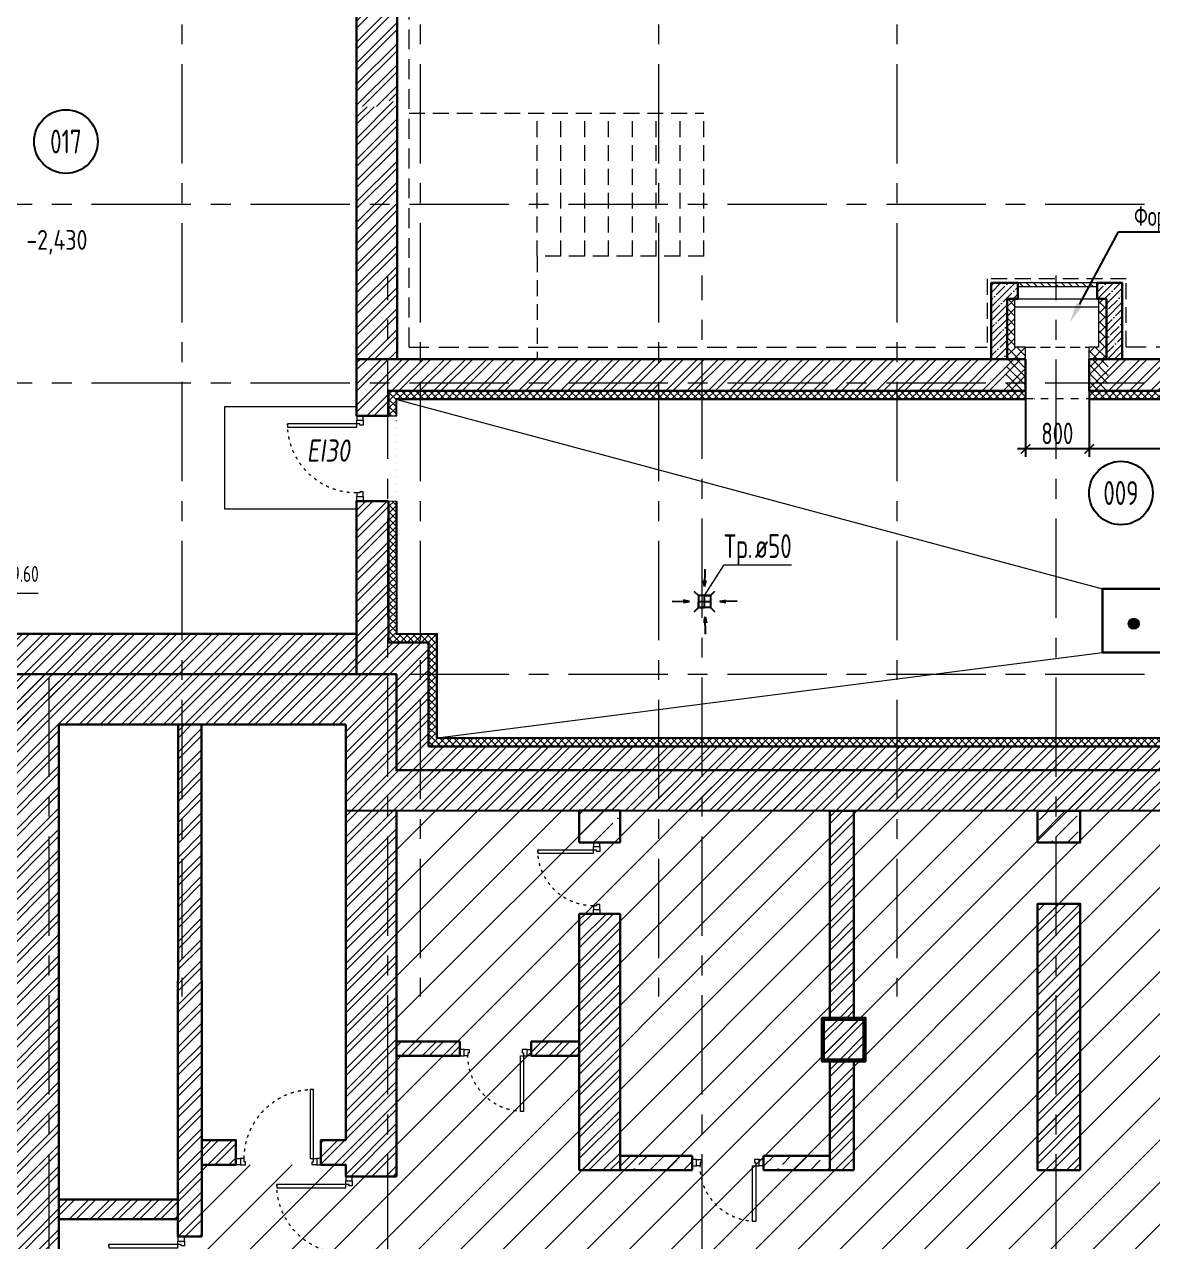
# Model space of a CAD drawing. Header units: millimetres. Extents: x -8689834 to 9419935, y 0 to 233063.
# Drawn here: x -334153 to -319955, y 75544 to 90864 of the extents above; entities that cross this region are included whole.
import ezdxf
from ezdxf import colors
from ezdxf.entities.mleader import LeaderData, LeaderLine
from ezdxf.enums import TextEntityAlignment as Align
from ezdxf.math import Vec2, Vec3

# ---------------------------------------------------------------- set-up
doc = ezdxf.new("R2010")
doc.units = ezdxf.units.MM
doc.header["$MEASUREMENT"] = 0
for name, pattern in [('ACAD_ISO03W100', [30, 12, -18]), ('ADSK_Штриховая_ш2 п1', [3, 2, -1]), ('CENTER', [2, 1.25, -0.25, 0.25, -0.25]), ('TRATTEGGIATA', [0.75, 0.5, -0.25]), ('Штрих', [6.35, 3.175, -3.175])]:
    doc.linetypes.add(name, pattern=pattern)
doc.layers.get('0').update_dxf_attribs({"color": 250, "lineweight": 9})
for name, color, linetype, lineweight in [('!!!_АР_перегородки блоки', 7, 'Continuous', 5), ('1 этаж тонкие линии!', 250, 'Continuous', 0), ('_0', 250, 'Continuous', 9), ('АР штриховка стен', 250, 'Continuous', 9), ('АР_Выноски АПР', 7, 'Continuous', 5), ('АР_Двери', 175, 'Continuous', 18), ('АР_Маркер экспликации', 239, 'Continuous', 13), ('АР_МосжилНии_Стены', 127, 'Continuous', 30), ('АР_Навесной фасад', 190, 'Continuous', 5), ('АР_Номер помещения', 1, 'Continuous', 25), ('АР_Оси', 195, 'Continuous', 9), ('АР_Отметки', 250, 'Continuous', 15), ('АР_Перегородки кирпич', 244, 'Continuous', 30), ('АР_Перегородки_кирпич_Штрих', 244, 'Continuous', 5), ('АР_Помещения_площадь', 19, 'Continuous', 9), ('АР_Сущ Несущая стена', 216, 'Continuous', 30), ('АР_тонкая линия', 250, 'Continuous', 0), ('АР_Утеплитель', 154, 'Continuous', 9), ('АР_Штриховка кирпич', 250, 'Continuous', 9), ('АР_Штриховка монолит', 250, 'Continuous', 9), ('ВК_канализация', 32, 'Continuous', 30), ('М_проемы ОВ 4-5эт', 172, 'Continuous', 30), ('Подвал', 250, 'Continuous', 30), ('ФВ-5', 250, 'Continuous', 9)]:
    doc.layers.add(name, color=color, linetype=linetype, lineweight=lineweight)
doc.layers.add('АР_ПБ_Двери', color=7, linetype='Continuous', lineweight=15, true_color=0xdb0000)
doc.layers.add('ТХ_ВК_трапы', color=5, linetype='Continuous')
doc.styles.add('ISOCPEUR', font='isocpeur.ttf', dxfattribs={"width": 0.7})
doc.styles.get("Standard").update_dxf_attribs({"font": 'isocpeur.ttf', "width": 0.7})
doc.styles.add('Архитект', font='isocpeur.ttf', dxfattribs={"width": 0.8, "oblique": 8})
doc.dimstyles.new('R_100', dxfattribs={"dimtxt": 270, "dimasz": 120, "dimexe": 100, "dimexo": 0, "dimgap": 60, "dimtad": 1, "dimdec": 0, "dimrnd": 5, "dimzin": 0, "dimdsep": 46, "dimtxsty": 'ISOCPEUR', "dimblk": 'ARCHTICK', "dimcen": 0, "dimdle": 100, "dimclrd": 256, "dimclre": 256, "dimclrt": 256, "dimadec": 0, "dimazin": 0, "dimtfac": 2, "dimtdec": 0, "dimtofl": 0, "dimtmove": 1, "dimatfit": 3, "dimfxl": 1, "dimtvp": 3, "dimtolj": 1, "dimtzin": 0, "dimarcsym": 0})

# ---------------------------------------------------------------- blocks, each defined once
blk = doc.blocks.new('*U251')
for points in [[(-55, -80), (-55, 0), (-115, 0), (-115, -40), (-100, -40), (-100, -80), (-55, -80)], [(0, 0), (0, -80), (-55, -80), (-55, 0), (0, 0)], [(-1070, 0), (-1070, -80), (-1015, -80), (-1015, 0), (-1070, 0)], [(-1015, -80), (-1015, 0), (-955, 0), (-955, -40), (-970, -40), (-970, -80), (-1015, -80)]]:
    blk.add_lwpolyline(points)
blk.add_lwpolyline([(-100, -80), (-100, -950), (-140, -950), (-140, -80)], close=True)
at = {"linetype": 'ACAD_ISO03W100', "ltscale": 3}
blk.add_arc((-100, -80), 870, 180, 270, dxfattribs=at)
blk = doc.blocks.new('*U245')
for points in [[(-55, -80), (-55, 0), (-115, 0), (-115, -40), (-100, -40), (-100, -80), (-55, -80)], [(0, 0), (0, -80), (-55, -80), (-55, 0), (0, 0)], [(-1070, 0), (-1070, -80), (-1015, -80), (-1015, 0), (-1070, 0)], [(-1015, -80), (-1015, 0), (-955, 0), (-955, -40), (-970, -40), (-970, -80), (-1015, -80)]]:
    blk.add_lwpolyline(points)
blk.add_lwpolyline([(-100, -80), (-100, -950), (-140, -950), (-140, -80)], close=True)
at = {"linetype": 'ACAD_ISO03W100', "ltscale": 3}
blk.add_arc((-100, -80), 870, 180, 270, dxfattribs=at)
blk = doc.blocks.new('*U262')
at = {"layer": 'АР_Номер помещения', "color": 7}
blk.add_circle((-10199, 1914), 400, dxfattribs=at)
at = {"layer": 'АР_Помещения_площадь', "color": 7}
blk.add_line((-3518, -770), (-3940, -770), dxfattribs=at)
at = {"color": 7, "style": 'ISOCPEUR', "width": 0.7, "flags": 1}
blk.add_attdef('КАТЕГОРИЯ', (-499, -2092), '', height=250, dxfattribs=at)
at = {"layer": 'АР_Номер помещения', "color": 7, "style": 'ISOCPEUR', "width": 0.7}
blk.add_attdef('НОМЕР_ПОМЕЩЕНИЯ', text='', height=300, dxfattribs=at).set_placement((-10199, 1914), align=Align.MIDDLE_CENTER)
at = {"layer": 'АР_Помещения_площадь', "color": 7, "lineweight": 30, "width": 0.7, "flags": 104}
blk.add_attdef('ИМЯ_ПОМЕЩЕНИЯ', text='', height=100, dxfattribs=at).set_placement((158, 1217), align=Align.MIDDLE_CENTER)
at = {"layer": 'АР_Помещения_площадь', "color": 7, "style": 'ISOCPEUR', "width": 0.7}
blk.add_attdef('ПЛОЩАДЬ_ПОМЕЩЕНИЯ', text='', height=200, dxfattribs=at).set_placement((-3513, -523), align=Align.MIDDLE_RIGHT)
blk = doc.blocks.new('*U274')
blk.add_lwpolyline([(-100, 80), (-100, 780), (-140, 780), (-140, 80)], close=True)
for points in [[(-900, 0), (-900, 80), (-845, 80), (-845, 0), (-900, 0)], [(-845, 80), (-845, 0), (-785, 0), (-785, 40), (-800, 40), (-800, 80), (-845, 80)], [(-55, 80), (-55, 0), (-115, 0), (-115, 40), (-100, 40), (-100, 80), (-55, 80)], [(0, 0), (0, 80), (-55, 80), (-55, 0), (0, 0)]]:
    blk.add_lwpolyline(points)
at = {"linetype": 'ACAD_ISO03W100', "ltscale": 3}
blk.add_arc((-100, 80), 700, 90, 180, dxfattribs=at)
blk = doc.blocks.new('*U275')
for points in [[(-55, -80), (-55, 0), (-115, 0), (-115, -40), (-100, -40), (-100, -80), (-55, -80)], [(0, 0), (0, -80), (-55, -80), (-55, 0), (0, 0)], [(-900, 0), (-900, -80), (-845, -80), (-845, 0), (-900, 0)], [(-845, -80), (-845, 0), (-785, 0), (-785, -40), (-800, -40), (-800, -80), (-845, -80)]]:
    blk.add_lwpolyline(points)
blk.add_lwpolyline([(-100, -80), (-100, -780), (-140, -780), (-140, -80)], close=True)
at = {"linetype": 'ACAD_ISO03W100', "ltscale": 3}
blk.add_arc((-100, -80), 700, 180, 270, dxfattribs=at)
blk = doc.blocks.new('_DotSmall')
at = {"color": 0, "linetype": 'ByBlock', "const_width": 0.5}
blk.add_lwpolyline([(-0.0625, 0, 1), (0.0625, 0, 1)], format="xyb", close=True, dxfattribs=at)
blk = doc.blocks.new('*U861')
at = {"layer": 'АР_Номер помещения', "color": 7}
blk.add_circle((-11006, 2671), 400, dxfattribs=at)
at = {"layer": 'АР_Помещения_площадь', "color": 7}
blk.add_line((-11353, -3017), (-11775, -3017), dxfattribs=at)
at = {"color": 7, "style": 'ISOCPEUR', "width": 0.7, "flags": 1}
blk.add_attdef('КАТЕГОРИЯ', (-499, -2092), '', height=250, dxfattribs=at)
at = {"layer": 'АР_Номер помещения', "color": 7, "style": 'ISOCPEUR', "width": 0.7}
blk.add_attdef('НОМЕР_ПОМЕЩЕНИЯ', text='', height=300, dxfattribs=at).set_placement((-11006, 2671), align=Align.MIDDLE_CENTER)
at = {"layer": 'АР_Помещения_площадь', "color": 7, "lineweight": 30, "width": 0.7, "flags": 104}
blk.add_attdef('ИМЯ_ПОМЕЩЕНИЯ', text='', height=100, dxfattribs=at).set_placement((158, 1217), align=Align.MIDDLE_CENTER)
at = {"layer": 'АР_Помещения_площадь', "color": 7, "style": 'ISOCPEUR', "width": 0.7}
blk.add_attdef('ПЛОЩАДЬ_ПОМЕЩЕНИЯ', text='', height=200, dxfattribs=at).set_placement((-11348, -2770), align=Align.MIDDLE_RIGHT)
blk = doc.blocks.new('*U1712')
for points in [[(-55, -80), (-55, 0), (-115, 0), (-115, -40), (-100, -40), (-100, -80), (-55, -80)], [(0, 0), (0, -80), (-55, -80), (-55, 0), (0, 0)], [(-1070, 0), (-1070, -80), (-1015, -80), (-1015, 0), (-1070, 0)], [(-1015, -80), (-1015, 0), (-955, 0), (-955, -40), (-970, -40), (-970, -80), (-1015, -80)]]:
    blk.add_lwpolyline(points)
blk.add_lwpolyline([(-100, -80), (-100, -950), (-140, -950), (-140, -80)], close=True)
at = {"linetype": 'ACAD_ISO03W100', "ltscale": 3}
blk.add_arc((-100, -80), 870, 180, 270, dxfattribs=at)
blk = doc.blocks.new('_ArchTick')
at = {"color": 0, "linetype": 'ByBlock', "const_width": 0.15}
blk.add_lwpolyline([(-0.5, -0.5), (0.5, 0.5)], dxfattribs=at)
blk = doc.blocks.new('*D2167')
at = {"lineweight": -2, "ltscale": 500, "transparency": 16777216}
for p, q in [((-320754, 86253), (-320754, 85421)), ((-314047, 86253), (-314047, 85421)), ((-313947, 85521), (-320854, 85521))]:
    blk.add_line(p, q, dxfattribs=at)
at = {"lineweight": -2, "ltscale": 500, "transparency": 16777216, "xscale": 120, "yscale": 120, "zscale": 120, "rotation": 180}
blk.add_blockref('_ArchTick', (-320754, 85521), dxfattribs=at)
at = {"lineweight": -2, "ltscale": 500, "transparency": 16777216, "xscale": 120, "yscale": 120, "zscale": 120}
blk.add_blockref('_ArchTick', (-314047, 85521), dxfattribs=at)
at = {"ltscale": 500, "transparency": 16777216, "insert": (-317400, 85716), "char_height": 270, "attachment_point": 5, "style": 'ISOCPEUR'}
blk.add_mtext('\\A1;6710', dxfattribs=at)
blk = doc.blocks.new('*D2168')
at = {"lineweight": -2, "ltscale": 500, "transparency": 16777216}
for p, q in [((-321554, 86253), (-321554, 85421)), ((-320754, 86253), (-320754, 85421)), ((-320654, 85521), (-321654, 85521))]:
    blk.add_line(p, q, dxfattribs=at)
at = {"lineweight": -2, "ltscale": 500, "transparency": 16777216, "xscale": 120, "yscale": 120, "zscale": 120, "rotation": 180}
blk.add_blockref('_ArchTick', (-321554, 85521), dxfattribs=at)
at = {"lineweight": -2, "ltscale": 500, "transparency": 16777216, "xscale": 120, "yscale": 120, "zscale": 120}
blk.add_blockref('_ArchTick', (-320754, 85521), dxfattribs=at)
at = {"ltscale": 500, "transparency": 16777216, "insert": (-321154, 85716), "char_height": 270, "attachment_point": 5, "style": 'ISOCPEUR'}
blk.add_mtext('\\A1;800', dxfattribs=at)
blk = doc.blocks.new('Трапы с разуклонкой')
at = {"layer": 'ТХ_ВК_трапы'}
blk.add_lwpolyline([(364931, 183328), (364981, 183278), (364981, 183128), (364931, 183078), (364981, 183128), (365130, 183128), (365181, 183077), (365130, 183128), (365055, 183128), (365055, 183278), (364981, 183278), (365130, 183278), (365179, 183327), (365130, 183278), (365130, 183128), (365130, 183203), (364981, 183203)], dxfattribs=at)
blk.add_lwpolyline([(364931, 183328), (364981, 183278), (364981, 183128), (364931, 183078), (364981, 183128), (365130, 183128), (365181, 183077), (365130, 183128), (365055, 183128), (365055, 183278), (364981, 183278), (365130, 183278), (365179, 183327), (365130, 183278), (365130, 183128), (365130, 183203), (364981, 183203)], dxfattribs=at)
blk = doc.blocks.new('A$C985b353d')
at = {"layer": 'ТХ_ВК_трапы', "ltscale": 100}
for p, q in [((6, 409), (2, 189)), ((2, 189), (-11, 264)), ((-11, 264), (2, 189)), ((2, 189), (20, 264)), ((-407, 3), (-188, -1)), ((-188, -1), (-263, 17)), ((192, -1), (267, 17)), ((412, 3), (192, -1)), ((-188, -1), (-262, -14)), ((-262, -14), (-188, -1)), ((192, -1), (267, -14)), ((267, -14), (192, -1)), ((10, -191), (-4, -265)), ((-4, -265), (10, -191)), ((14, -410), (10, -191)), ((10, -191), (27, -266))]:
    blk.add_line(p, q, dxfattribs=at)

msp = doc.modelspace()

# ---------------------------------------------------------------- hatches: boundary and pattern name
at = {"layer": '!!!_АР_перегородки блоки', "lineweight": 5, "ltscale": 100, "true_color": 0x636466}
h = msp.add_hatch(dxfattribs=at)
h.set_pattern_fill('ANSI31', color=251, scale=3000, angle=180, style=0)
h.paths.add_polyline_path([(-327484.708, 61936.604), (-327484.708, 62094), (-326484.708, 62094), (-326484.708, 61936.604), (-326484.708, 61850.244), (-326197.463, 61850.244), (-326197.463, 71514.553), (-325612.063, 71514.553), (-295741.642, 71514.553), (-295741.641, 71680), (-295741.641, 81263.107), (-329468.316, 81263.107), (-329468.316, 61850.244), (-327484.708, 61850.244)])
h = msp.add_hatch(dxfattribs=at)
h.set_pattern_fill('ANSI31', color=251, scale=3000, angle=180, style=0)
h.paths.add_polyline_path([(-330105.469, 74335.57), (-331919.42, 74332.351), (-331919.419, 74537.235), (-332219.301, 74537.235), (-332219.297, 75607.235), (-331919.419, 75607.235), (-331922.606, 76510.532), (-330108.656, 76511.461), (-330106.827, 76363.5), (-329468.316, 76363.5), (-329468.316, 75293.5), (-330107.063, 75293.5)])
at = {"layer": '1 этаж тонкие линии!', "ltscale": 100, "transparency": 33554559}
h = msp.add_hatch(dxfattribs=at)
h.set_pattern_fill('ANSI37', scale=500, style=0)
h.paths.add_polyline_path([(-312975.754, 86253.449), (-312975.76, 86154.645), (-314046.576, 86154.332), (-314046.732, 86252.664), (-320754.178, 86252.637), (-320754.148, 86154.332), (-321554.326, 86153.152), (-321554.386, 86252.637), (-329569.439, 86252.563), (-329569.439, 85936.108), (-329469.908, 85936.229), (-329474.543, 85936.263), (-329472.59, 84864.982), (-329569.454, 84865.047), (-329569.454, 83085.565), (-329065.818, 83085.5), (-329065.818, 81775.682), (-312753.3, 81775.682), (-312753.3, 86252.63)])
h.paths.add_polyline_path([(-314046.576, 86154.332), (-314052.677, 86154.332), (-329474.313, 86153.756), (-329470.35, 83185.5), (-328965.818, 83185.81), (-328965.818, 81875.993), (-312853.3, 81875.682), (-312853.327, 86154.686)], flags=16)
at = {"layer": '_0', "lineweight": 9, "ltscale": 500, "transparency": 33554636}
h = msp.add_hatch(dxfattribs=at)
h.set_pattern_fill('ANSI31', color=256, scale=500, angle=-90)
h.set_pattern_definition([(315, (-387247.02, -56520.707), (44.194174, 44.194174), [])])
h.paths.add_polyline_path([(-321987.011, 87609.239), (-321937.011, 87609.212), (-321937.011, 87609.068), (-321652.006, 87609.113), (-321652.006, 87559.408), (-320653.094, 87559.476), (-320653.094, 87609.344)])
at = {"layer": 'АР штриховка стен', "ltscale": 100}
h = msp.add_hatch(dxfattribs=at)
h.set_pattern_fill('ANSI31', color=1, scale=600, angle=-90)
h.set_pattern_definition([(315, (-231242.965, 933633.57), (53.0330086, 53.0330086), [])])
h.paths.add_polyline_path([(-320754.18, 86252.857), (-320754.177, 86650.462), (-320512.646, 86650.242), (-320512.649, 86252.637)])
h.paths.add_polyline_path([(-321796.935, 86252.637), (-321796.935, 86650.242), (-321554.36, 86650.242), (-321554.36, 86252.637)])
at = {"layer": 'АР_Перегородки_кирпич_Штрих', "ltscale": 100}
h = msp.add_hatch(dxfattribs=at)
h.set_pattern_fill('ANSI32', color=256, scale=500)
h.paths.add_polyline_path([(-332219.281, 76075.325), (-333716.827, 76075.325), (-333716.827, 75825.325), (-332219.29, 75825.325)])
at = {"layer": 'АР_Утеплитель', "ltscale": 100}
h = msp.add_hatch(dxfattribs=at)
h.set_pattern_fill('ANSI37', color=256, scale=700, angle=90)
h.paths.add_polyline_path([(-321786.993, 87408.622), (-321787.005, 86800.641), (-321686.997, 86800.641), (-321687.002, 87409.38)])
h = msp.add_hatch(dxfattribs=at)
h.set_pattern_fill('ANSI37', color=256, scale=700, angle=90)
h.paths.add_polyline_path([(-320637.25, 87408.684), (-320637.228, 86800.768), (-320536.918, 86800.659), (-320536.957, 87409.334)])
h = msp.add_hatch(dxfattribs=at)
h.set_pattern_fill('ANSI37', color=256, scale=700, angle=90)
h.paths.add_polyline_path([(-321787, 86800.088), (-321787.013, 86650.846), (-321554.358, 86650.682), (-321554.363, 86800.682)])
h = msp.add_hatch(dxfattribs=at)
h.set_pattern_fill('ANSI37', color=256, scale=700, angle=90)
h.paths.add_polyline_path([(-320754.171, 86800.682), (-320754.186, 86650.682), (-320536.884, 86652.28), (-320536.886, 86800.561)])
at = {"layer": 'АР_Штриховка кирпич', "ltscale": 100}
h = msp.add_hatch(dxfattribs=at)
h.set_pattern_fill('ANSI32', color=256, scale=500)
h.set_pattern_definition([(45, (-1298418.67, 164822.8), (-132.58252, 132.58252), []), (45, (-1298330.29, 164822.8), (-132.58252, 132.58252), [])])
h.paths.add_polyline_path([(-329581.106, 89825.798), (-329581.553, 89825.798)])
h.paths.add_polyline_path([(-329581.106, 89900), (-329462.192, 89900), (-329462.192, 91425.682), (-325662.036, 91425.682), (-325662.036, 91935.682), (-326172.071, 91935.682), (-329171.994, 91935.682), (-329172.092, 92315.338), (-329681.98, 92315.338), (-329682.036, 91935.682), (-331750.926, 91935.682), (-331750.926, 91295.682), (-329972.192, 91295.682), (-329972.192, 89830.5), (-329651.106, 89830.5)])
h = msp.add_hatch(dxfattribs=at)
h.set_pattern_fill('ANSI32', color=256, scale=500)
h.set_pattern_definition([(45, (-15289.27, 0), (-132.58252, 132.58252), []), (45, (-15200.88, 0), (-132.58252, 132.58252), [])])
h.paths.add_polyline_path([(-329462.192, 89890.798), (-329581.106, 89890.798), (-329581.106, 89825.798), (-329651.106, 89825.798), (-329972.192, 89825.798), (-329972.192, 88600.682), (-329462.192, 88600.682)])
h.paths.add_polyline_path([(-329462.192, 88600.682), (-329972.192, 88600.682), (-329972.192, 86650.682), (-329877.01, 86650.682), (-329462.192, 86650.682)])
h = msp.add_hatch(dxfattribs=at)
h.set_pattern_fill('ANSI32', color=256, scale=500)
h.paths.add_polyline_path([(-329971.818, 86650.704), (-321555.124, 86650.661), (-321553.597, 86252.637), (-329569.508, 86258.559), (-329569.508, 85936.071), (-329971.818, 85936.071)])
h = msp.add_hatch(dxfattribs=at)
h.set_pattern_fill('ANSI32', color=256, scale=500)
h.paths.add_polyline_path([(-320754.88, 86650.693), (-314046.609, 86650.682), (-314046.609, 86252.637), (-320753.476, 86252.626)])
h = msp.add_hatch(dxfattribs=at)
h.set_pattern_fill('ANSI32', color=256, scale=500)
h.paths.add_polyline_path([(-329468.316, 82685.682), (-329972.026, 82685.682), (-329971.609, 84865.189), (-329569.454, 84865.112), (-329569.454, 83085.5), (-329065.818, 83085.5), (-329065.818, 81775.682), (-296113.817, 81775.661), (-296113.817, 83086), (-295478.348, 83086), (-295478.348, 86252.637), (-295076.831, 86252.633), (-295076.831, 82685.682), (-295715.317, 82685.682), (-295715.317, 81707.5), (-295705.291, 80957.162), (-329468.316, 80969.003)])
h = msp.add_hatch(dxfattribs=at)
h.set_pattern_fill('ANSI32', color=256, scale=500)
h.paths.add_polyline_path([(-346852.069, 83700.689), (-347492.006, 83700.682), (-347492.014, 82045.67), (-340491.827, 82045.695), (-340491.827, 82685.68), (-329971.818, 82685.68), (-329971.818, 83192.411), (-341131.827, 83192.405), (-341131.827, 82685.689), (-346851.951, 82685.676)])
h = msp.add_hatch(dxfattribs=at)
h.set_pattern_fill('ANSI32', color=256, scale=500)
h.paths.add_polyline_path([(-339853.318, 82050.5), (-330106.827, 82051.497), (-330106.828, 80969.207), (-329468.316, 80969.003), (-329468.316, 82685.682), (-329576.827, 82685.682), (-329971.818, 82685.755), (-340493.318, 82685.682), (-340493.318, 64815.685), (-346842.012, 64815.685), (-346842.012, 55105.682), (-333741.706, 55105.68), (-333741.706, 61455.681), (-332347.87, 61455.684), (-332347.87, 62094), (-334239.751, 62094), (-334239.751, 55506.503), (-346441.827, 55506.497), (-346441.082, 64414.997), (-340492.572, 64415.003), (-340517.573, 61455.682), (-334214.005, 61455.682), (-334225.318, 62094.728), (-339853.263, 62094.728), (-339853.372, 64904.622)])
h = msp.add_hatch(dxfattribs=at)
h.set_pattern_fill('ANSI32', color=256, scale=500)
h.paths.add_polyline_path([(-333716.86, 82685.681), (-334136.666, 82685.681), (-334136.666, 62094), (-333716.794, 62094)])
h.paths.add_polyline_path([(-334136.666, 82685.682), (-334484.741, 82685.681), (-334484.741, 62094), (-334136.666, 62094)])
h = msp.add_hatch(dxfattribs=at)
h.set_pattern_fill('ANSI32', color=256, scale=500)
h.paths.add_polyline_path([(-332219.797, 75648.813), (-332218.616, 82051.51), (-331922.35, 82051.488), (-331922.119, 75607.235), (-332221.997, 75607.235), (-332219.297, 75648.769)])
h = msp.add_hatch(dxfattribs=at)
h.set_pattern_fill('ANSI32', color=256, scale=500)
h.paths.add_polyline_path([(-330106.213, 80969.137), (-329467.316, 80969.093), (-329468.316, 76363.5), (-330106.827, 76363.5), (-330106.827, 76510.844), (-330420.655, 76510.82), (-330420.655, 76821.958), (-330106.295, 76821.934)])
h = msp.add_hatch(dxfattribs=at)
h.set_pattern_fill('ANSI32', color=256, scale=500)
h.paths.add_polyline_path([(-324018.299, 80967.052), (-323719.939, 80967.025), (-323719.368, 78362.828), (-324017.342, 78362.81)])
h = msp.add_hatch(dxfattribs=at)
h.set_pattern_fill('ANSI32', color=256, scale=500)
h.paths.add_polyline_path([(-327169.704, 76683.99), (-327169.261, 79671.298), (-326656.884, 79671.254), (-326657.327, 76443.946), (-327169.318, 76443.946), (-327169.318, 76683.946)])
h = msp.add_hatch(dxfattribs=at)
h.set_pattern_fill('ANSI32', color=256, scale=500)
h.paths.add_polyline_path([(-321403.962, 76683.99), (-321403.519, 79796.715), (-320864.838, 79796.671), (-320865.281, 76443.946), (-321403.576, 76443.946), (-321403.576, 76683.946)])
h = msp.add_hatch(dxfattribs=at)
h.set_pattern_fill('ANSI32', color=256, scale=500)
h.paths.add_polyline_path([(-324118.299, 78362.828), (-323567.628, 78362.793), (-323567.057, 77812.819), (-324117.342, 77812.81)])
h = msp.add_hatch(dxfattribs=at)
h.set_pattern_fill('ANSI32', color=256, scale=500)
h.paths.add_polyline_path([(-329469.273, 78062.464), (-328671.477, 78062.433), (-328670.907, 77882.459), (-329468.316, 77882.446)])
h = msp.add_hatch(dxfattribs=at)
h.set_pattern_fill('ANSI32', color=256, scale=500)
h.paths.add_polyline_path([(-327777.279, 78062.464), (-327169.603, 78062.433), (-327169.033, 77882.459), (-327776.323, 77882.446)])
h = msp.add_hatch(dxfattribs=at)
h.set_pattern_fill('ANSI32', color=256, scale=500)
h.paths.add_polyline_path([(-324018.347, 77813.023), (-323719.987, 77812.997), (-323719.417, 76444.159), (-324017.391, 76444.141)])
h = msp.add_hatch(dxfattribs=at)
h.set_pattern_fill('ANSI32', color=256, scale=500)
h.paths.add_polyline_path([(-331920.247, 76821.976), (-331490.94, 76821.945), (-331490.37, 76510.858), (-331919.291, 76510.844)])
at = {"layer": 'АР_Штриховка монолит', "ltscale": 100}
h = msp.add_hatch(dxfattribs=at)
h.set_pattern_fill('ANSI35', color=256, scale=500)
h.set_pattern_definition([(45, (-134938.16, 0), (-88.38835, 88.38835), []), (45, (-134849.77, 0), (-88.38835, 88.38835), [156.25, -31.25, 0, -31.25])])
h.paths.add_polyline_path([(-321167.01, 87559.381), (-321167.01, 87409.135), (-321652.005, 87409.135), (-321652.006, 87559.381)], flags=16)
h.paths.add_polyline_path([(-320653.094, 87559.391), (-320653.09, 87409.202), (-321167.01, 87409.2), (-321167.01, 87559.39)], flags=16)
h.paths.add_polyline_path([(-320653.102, 87559.387), (-321652.014, 87559.385), (-321651.997, 87609.125), (-321987.013, 87609.089), (-321986.863, 86650.682), (-321787.009, 86650.688), (-321786.993, 87409.068), (-320536.982, 87409.249), (-320536.872, 86650.681), (-320336.925, 86650.679), (-320336.921, 87609.26), (-320653.086, 87609.224)])
at = {"layer": 'АР_Штриховка монолит', "ltscale": 300}
h = msp.add_hatch(dxfattribs=at)
h.set_pattern_fill('ANSI35', color=256, scale=1500)
h.paths.add_polyline_path([(-327170.274, 80968.106), (-326657.112, 80968.075), (-326656.542, 80567.013), (-327169.318, 80567)])
h = msp.add_hatch(dxfattribs=at)
h.set_pattern_fill('ANSI35', color=256, scale=1200)
h.set_pattern_definition([(45, (21477.85, 4324), (-212.13203, 212.13203), []), (45, (21689.98, 4324), (-212.13203, 212.13203), [375, -75, 0, -75])])
h.paths.add_polyline_path([(-321404.533, 80968.106), (-320891.371, 80968.075), (-320890.8, 80567.013), (-321403.576, 80567)])
h = msp.add_hatch(dxfattribs=at)
h.set_pattern_fill('ANSI35', color=256, scale=1200)
h.set_pattern_definition([(45, (16224.6, 200.95), (-212.13203, 212.13203), []), (45, (16436.73, 200.95), (-212.13203, 212.13203), [375, -75, 0, -75])])
h.paths.add_polyline_path([(-326657.784, 76623.964), (-325749.829, 76623.933), (-325749.259, 76443.959), (-326656.827, 76443.946)])
h = msp.add_hatch(dxfattribs=at)
h.set_pattern_fill('ANSI35', color=256, scale=1200)
h.set_pattern_definition([(45, (18031.88, 200.95), (-212.13203, 212.13203), []), (45, (18244.02, 200.95), (-212.13203, 212.13203), [375, -75, 0, -75])])
h.paths.add_polyline_path([(-324850.5, 76623.964), (-324017.673, 76623.933), (-324017.102, 76443.959), (-324849.544, 76443.946)])
at = {"layer": 'ФВ-5', "lineweight": 13, "ltscale": 500}
h = msp.add_hatch(color=1, dxfattribs=at)
h.dxf.hatch_style = 1
h.paths.add_polyline_path([(-320124.356, 83320.65, 1), (-320261.24, 83320.65, 1)])

# ---------------------------------------------------------------- linework, layer by layer
at = {"linetype": 'TRATTEGGIATA', "ltscale": 500}
for p, q in [((-329312.1, 86799.392), (-329312.189, 91275.878)), ((-329312.192, 86799.392), (-322037.008, 86799.538)), ((-320286.991, 86805.623), (-314691.86, 86805.623))]:
    msp.add_line(p, q, dxfattribs=at)
at = {"layer": '_0', "ltscale": 100}
msp.add_lwpolyline([(-321652.006, 87409.31), (-321652.006, 87609.332)], dxfattribs=at)
at = {"layer": 'АР_МосжилНии_Стены', "ltscale": 100}
for p, q in [((-329462.192, 89760.798), (-329462.192, 91425.682)), ((-329972.192, 89825.798), (-329972.192, 91295.682)), ((-329972.192, 86650.682), (-329972.192, 89825.798)), ((-329462.192, 86650.682), (-329462.192, 89890.798)), ((-321554.36, 86650.682), (-329972.192, 86650.682)), ((-321554.178, 86650.682), (-329972.01, 86650.682)), ((-321554.36, 86650.682), (-321554.178, 86650.682)), ((-314046.792, 86650.682), (-320754.36, 86650.682)), ((-314046.609, 86650.682), (-320754.178, 86650.682)), ((-329971.818, 84865.19), (-329971.818, 82685.682)), ((-329569.454, 84864.967), (-329971.818, 84864.967)), ((-329569.454, 83085.5), (-329569.454, 84864.967)), ((-329065.818, 83085.5), (-329569.454, 83085.5)), ((-329065.818, 81775.682), (-329065.818, 83085.5)), ((-340491.827, 82685.68), (-329468.316, 82685.682)), ((-329468.316, 82685.682), (-329468.316, 81468.107)), ((-333716.827, 82051.5), (-330106.827, 82051.497)), ((-332219.297, 75607.235), (-332219.078, 82051.499)), ((-331923.268, 82051.499), (-331919.419, 75607.235)), ((-330106.828, 80826.455), (-330106.827, 82051.5)), ((-329468.316, 81475.682), (-295715.317, 81475.682)), ((-329468.316, 80969.003), (-329468.316, 76363.5)), ((-330106.295, 76821.934), (-330106.826, 80826.455)), ((-330420.655, 76510.996), (-330420.655, 76810.874)), ((-331919.419, 75607.235), (-332219.297, 75607.235))]:
    msp.add_line(p, q, dxfattribs=at)
for points in [[(-321554.36, 86252.637), (-329569.508, 86252.637), (-329569.399, 85936.071), (-329971.818, 85936.071), (-329971.818, 86650.682)], [(-314046.609, 86252.637), (-320754.178, 86252.637)], [(-346852.01, 82685.682), (-341131.827, 82685.682), (-341131.827, 83192.411), (-329971.818, 83192.411)], [(-333716.827, 62094), (-333716.827, 62094), (-333716.827, 82051.5)], [(-296113.817, 81775.682), (-329065.818, 81775.682)], [(-295079.398, 80956.943), (-330109.369, 80969.228)], [(-327169.318, 80567), (-327169.318, 80968.197), (-326656.827, 80968.197), (-326656.827, 80567)], [(-327169.318, 80567), (-326656.827, 80567)], [(-326656.827, 79671.276), (-326656.827, 76443.946), (-327169.318, 76443.946), (-327169.318, 79671.276)], [(-326656.827, 79671.276), (-327169.318, 79671.276)], [(-328671.192, 78062.446), (-329468.316, 78062.446)], [(-328671.374, 78062.446), (-329268.38, 78062.446)], [(-328671.374, 77882.446), (-328671.374, 78062.446)], [(-328671.192, 77882.446), (-328671.192, 78062.446)], [(-327169.318, 78062.446), (-327776.323, 78062.446)], [(-327776.323, 77882.446), (-327776.323, 78062.446)], [(-328671.192, 77882.446), (-329468.316, 77882.446)], [(-328671.374, 77882.446), (-329268.38, 77882.446)], [(-327169.318, 77882.446), (-327776.323, 77882.446)], [(-331919.291, 76821.958), (-331490.655, 76821.958), (-331490.655, 76510.844), (-331919.291, 76510.844)], [(-330106.295, 76821.934), (-330420.655, 76821.958), (-330420.655, 76510.82), (-330106.827, 76510.844), (-330106.827, 76363.5), (-329468.316, 76363.5)], [(-326656.827, 76623.946), (-325749.544, 76623.946)], [(-325749.544, 76443.946), (-325749.544, 76623.946)], [(-324849.544, 76623.946), (-324017.391, 76623.946)], [(-324849.544, 76443.946), (-324849.544, 76623.946)], [(-326656.827, 76443.946), (-325749.544, 76443.946)], [(-324849.544, 76443.946), (-324017.391, 76443.946)]]:
    msp.add_lwpolyline(points, dxfattribs=at)
for points in [[(-323716.473, 78362.81), (-324017.342, 78362.81), (-324017.391, 80967.038), (-323716.521, 80967.038)], [(-321403.576, 80567), (-320865.059, 80567), (-320865.059, 80966.08), (-321403.576, 80966.08)], [(-320865.059, 76443.946), (-321403.576, 76443.946), (-321403.576, 79796.693), (-320865.059, 79796.693)], [(-324117.342, 78362.81), (-323567.342, 78362.81), (-323567.342, 77812.81), (-324117.342, 77812.81)], [(-324092.342, 78337.81), (-323592.342, 78337.81), (-323592.342, 77837.81), (-324092.342, 77837.81)], [(-323716.521, 76443.946), (-324017.391, 76443.946), (-324017.342, 77812.81), (-323716.473, 77812.81)]]:
    msp.add_lwpolyline(points, close=True, dxfattribs=at)
at = {"layer": 'АР_Навесной фасад', "ltscale": 100}
for p, q in [((-320603.131, 87609.236), (-321652.006, 87609.218)), ((-320653.126, 87559.395), (-321652.006, 87559.377)), ((-321687.005, 86800.644), (-321686.994, 87409.074)), ((-321652.006, 87409.31), (-320603.09, 87409.235)), ((-320636.76, 87407.771), (-320637.059, 86800.71)), ((-321686.996, 87309.004), (-320636.808, 87309.006)), ((-321737.004, 86800.845), (-321737.007, 86800.845)), ((-321554.365, 86800.682), (-321687.005, 86801.015)), ((-321554.36, 86650.682), (-321554.36, 86800.682)), ((-320637.059, 86800.603), (-320754.178, 86800.682)), ((-320754.178, 86650.682), (-320754.178, 86800.682))]:
    msp.add_line(p, q, dxfattribs=at)
at = {"layer": 'АР_Оси', "linetype": 'CENTER', "ltscale": 1000}
for p, q in [((-332172.071, 134363.151), (-332172.071, 78630.803)), ((-329172.071, 134363.151), (-329172.071, 78630.803)), ((-326172.071, 134363.151), (-326172.071, 78630.803)), ((-323172.071, 134363.151), (-323172.071, 78630.803)), ((-359305.765, 88600.682), (-276127.363, 88600.682)), ((-329577.01, 53394.411), (-329577.01, 87701.889)), ((-325622.01, 53394.411), (-325622.01, 87701.889)), ((-321167.01, 53394.411), (-321167.01, 87701.889)), ((-359305.765, 86350.682), (-276127.363, 86350.682)), ((-333842.01, 53394.411), (-333842.01, 82776.945)), ((-359305.765, 82685.682), (-275708.6, 82685.682))]:
    msp.add_line(p, q, dxfattribs=at)
at = {"layer": 'АР_Перегородки кирпич', "linetype": 'Continuous', "ltscale": 100}
for p, q in [((-333716.827, 76075.325), (-332219.297, 76075.325)), ((-333716.827, 75825.325), (-332219.297, 75825.325))]:
    msp.add_line(p, q, dxfattribs=at)
at = {"layer": 'АР_Сущ Несущая стена', "ltscale": 100}
for p, q in [((-321987.011, 87609.079), (-321986.864, 86650.682)), ((-321787.007, 86650.682), (-321786.994, 87409.074)), ((-321786.994, 87409.074), (-321652.006, 87409.094))]:
    msp.add_line(p, q, dxfattribs=at)
at = {"layer": 'АР_Сущ Несущая стена', "linetype": 'Штрих', "lineweight": 9, "ltscale": 30}
msp.add_line((-321554.372, 86153.152, -1.378), (-320754.372, 86154.332, -1.378), dxfattribs=at)
at = {"layer": 'АР_Сущ Несущая стена', "ltscale": 100}
for points in [[(-321652.006, 87609.113), (-321987.011, 87609.068)], [(-321652.006, 87409.067), (-321652.006, 87609.332)], [(-320336.849, 86650.682), (-320336.996, 87609.274), (-320653.095, 87609.229)], [(-320653.095, 87609.236), (-320653.09, 87409.235)], [(-320653.09, 87409.233), (-320536.979, 87409.248), (-320536.875, 86650.682)], [(-321554.36, 86650.682), (-321554.36, 86252.637)], [(-320754.178, 86252.637), (-320754.178, 86650.682)]]:
    msp.add_lwpolyline(points, dxfattribs=at)
at = {"layer": 'АР_тонкая линия', "linetype": 'ADSK_Штриховая_ш2 п1', "ltscale": 100}
for p, q in [((-329312.192, 89745.461), (-325601.055, 89745.461)), ((-327701.085, 87944.375), (-327701.063, 89745.553)), ((-327401.071, 87944.211), (-327401.071, 89745.541)), ((-327101.071, 87944.23), (-327101.071, 89745.53)), ((-326801.071, 87944.249), (-326801.071, 89745.518)), ((-326501.071, 87944.268), (-326501.071, 89745.507)), ((-326201.071, 87944.287), (-326201.071, 89745.495)), ((-325901.071, 87944.307), (-325901.071, 89745.484)), ((-325601.071, 87944.326), (-325601.071, 89745.472)), ((-325601.071, 87944.375), (-327701.057, 87944.375)), ((-327701.057, 87944.192), (-327701.057, 86650.682)), ((-322037.008, 87659.113), (-322037.008, 86799.538)), ((-320286.991, 87659.113), (-322037.008, 87659.113)), ((-320286.991, 86805.623), (-320286.991, 87659.113))]:
    msp.add_line(p, q, dxfattribs=at)
at = {"layer": 'АР_тонкая линия', "color": 18, "ltscale": 500, "true_color": 0x000000}
for p, q in [((-321554.352, 86143.152, -0.339), (-321554.389, 86252.637, 1.177)), ((-320754.178, 86144.332), (-320754.178, 86252.637)), ((-329601.357, 85936.071), (-329464.543, 85936.32, -1.486)), ((-329569.454, 84864.967), (-329472.591, 84865.143, -1.378))]:
    msp.add_line(p, q, dxfattribs=at)
at = {"layer": 'АР_тонкая линия', "color": 18, "ltscale": 500, "true_color": 0x000000, "elevation": -1.378}
for points in [[(-329474.543, 85936.229), (-329474.785, 86154.144), (-321554.326, 86153.152)], [(-312975.76, 86154.645), (-312853.3, 86154.203), (-312853.3, 81876.303), (-328965.818, 81876.303), (-328965.818, 83185.5), (-329470.793, 83185.5), (-329472.59, 84864.982)], [(-329464.543, 85936.247), (-329464.767, 86144.143), (-321554.328, 86143.152)], [(-312975.336, 86144.195), (-312863.3, 86144.197), (-312863.3, 81886.303), (-328955.818, 81886.303), (-328955.818, 83195.5), (-329460.811, 83195.5), (-329462.59, 84865)], [(-320754.372, 86154.332), (-314046.576, 86154.332)], [(-320754.178, 86144.332), (-314046.572, 86144.332)]]:
    msp.add_lwpolyline(points, dxfattribs=at)
at = {"layer": 'ВК_канализация', "color": 18, "lineweight": 13, "ltscale": 500, "true_color": 0x000000}
msp.add_lwpolyline([(-325594.424, 83674.708), (-325347.47, 84060.348), (-324500.355, 84060.348)], dxfattribs=at)
at = {"layer": 'ВК_канализация', "color": 1, "lineweight": 13, "ltscale": 500}
msp.add_circle((-320192.798, 83320.65), 68.442, dxfattribs=at)
at = {"layer": 'М_проемы ОВ 4-5эт'}
msp.add_lwpolyline([(-320586.718, 82958.835), (-319785.2, 82958.835), (-319785.2, 83760.56), (-320586.718, 83760.56)], close=True, dxfattribs=at)
at = {"layer": 'Подвал', "linetype": 'TRATTEGGIATA', "lineweight": 13, "ltscale": 250}
msp.add_line((-321554.365, 86800.682), (-320754.183, 86800.717), dxfattribs=at)
at = {"layer": 'Подвал', "lineweight": 13, "ltscale": 500}
for p, q in [((-329464.767, 86144.143, -1.378), (-320586.718, 83760.56)), ((-328955.818, 81886.303, -1.378), (-320586.718, 82958.835))]:
    msp.add_line(p, q, dxfattribs=at)
at = {"layer": 'Подвал', "lineweight": 9, "ltscale": 100}
for points in [[(-329971.818, 86050.104), (-331635.154, 86050.104), (-331635.154, 84765.19), (-329971.818, 84765.19)], [(-331635.154, 86050.104), (-331635.154, 84765.19)]]:
    msp.add_lwpolyline(points, dxfattribs=at)

# ---------------------------------------------------------------- block references
at = {"layer": 'АР_Двери', "xscale": -1}
for name, p, rotation in [('*U251', (-329890.517, 85936.071), 270), ('*U275', (-326911.512, 80571.276), 270), ('*U274', (-327771.374, 77962.446), 180), ('*U1712', (-330415.706, 76510.82), 180), ('*U274', (-324849.544, 76579.358), 180), ('*U245', (-330026.827, 76363.5), 270), ('*U245', (-332139.297, 75607.235), 270)]:
    msp.add_blockref(name, p, dxfattribs=dict(at, rotation=rotation))
at = {"layer": 'АР_Маркер экспликации', "color": 7}
ref = msp.add_blockref('*U861', (-322623.936, 86717.221, 2.343), dxfattribs=at)
ref.add_attrib('НОМЕР_ПОМЕЩЕНИЯ', '017', dxfattribs={"layer": 'АР_Номер помещения', "color": 7, "height": 300, "style": 'ISOCPEUR', "width": 0.7}).set_placement((-333629.791, 89388.565, 2.343), align=Align.MIDDLE_CENTER)
ref.add_attrib('ПЛОЩАДЬ_ПОМЕЩЕНИЯ', '39.60', dxfattribs={"layer": 'АР_Помещения_площадь', "color": 7, "height": 200, "style": 'ISOCPEUR', "width": 0.7}).set_placement((-333971.634, 83946.938, 2.343), align=Align.MIDDLE_RIGHT)
ref = msp.add_blockref('*U262', (-310154.72, 83051.519, 1.962), dxfattribs=at)
ref.add_attrib('НОМЕР_ПОМЕЩЕНИЯ', '009', dxfattribs={"layer": 'АР_Номер помещения', "color": 7, "height": 300, "style": 'ISOCPEUR', "width": 0.7}).set_placement((-320353.906, 84965.706, 1.962), align=Align.MIDDLE_CENTER)
ref.add_attrib('ПЛОЩАДЬ_ПОМЕЩЕНИЯ', '64.68', dxfattribs={"layer": 'АР_Помещения_площадь', "color": 7, "height": 200, "style": 'ISOCPEUR', "width": 0.7}).set_placement((-313667.381, 82528.039, 1.962), align=Align.MIDDLE_RIGHT)
at = {"layer": 'ВК_канализация', "color": 7, "ltscale": 500}
msp.add_blockref('A$C985b353d', (-325594.426, 83599.707), dxfattribs=at)
at = {"layer": 'ВК_канализация', "color": 7, "lineweight": 9, "xscale": -1}
msp.add_blockref('Трапы с разуклонкой', (39460.864, -99603.033), dxfattribs=at)

# ---------------------------------------------------------------- texts
at = {"layer": 'АР_ПБ_Двери', "lineweight": 35, "style": 'Архитект', "oblique": 8, "width": 0.8}
msp.add_text('EI30', height=280, dxfattribs=at).set_placement((-330599.227, 85359.749))
at = {"layer": 'ВК_канализация', "color": 18, "ltscale": 100, "true_color": 0x000000, "char_height": 300, "attachment_point": 4, "style": 'ISOCPEUR'}
for s, insert, width in [('Тр.', (-325347.47, 84255.348), 5891.51019), ('\\pxi-1,l1,t1,5;ø50', (-324961.219, 84297.934), 7500)]:
    msp.add_mtext(s, dxfattribs=dict(at, insert=insert, width=width))

# ---------------------------------------------------------------- dimensions: what is measured, and where the dimension line sits
at = {"color": 1, "ltscale": 500}
for base, p1, p2, picture, middle in [((-321554.389, 85520.543), (-320754.178, 86252.637), (-321554.389, 86252.637, 1.177), '*D2168', (-321154.284, 85715.543)), ((-320754.178, 85520.543), (-314046.609, 86252.637), (-320754.178, 86252.637), '*D2167', (-317400.394, 85715.543))]:
    dim = msp.add_linear_dim(base=base, p1=p1, p2=p2, dimstyle='R_100', override={"dimpost": '\\X'}, dxfattribs=at)
    dim.commit()
    dim.dimension.update_dxf_attribs({"geometry": picture, "text_midpoint": middle})

# ---------------------------------------------------------------- leaders
at = {"layer": 'АР_Выноски АПР'}
ml = msp.add_multileader_mtext('Standard', dxfattribs=at)
ml.set_content('\\A1;Форшахта', color=256, style='ISOCPEUR')
ml.set_leader_properties()
ml.build(insert=Vec2(0, 0))
ml.multileader.update_dxf_attribs({"text_left_attachment_type": 6, "text_right_attachment_type": 6, "dogleg_length": 100, "arrow_head_size": 250})
ctx = ml.context
ctx.base_point, ctx.char_height, ctx.arrow_head_size, ctx.landing_gap_size, ctx.plane_origin = Vec3(-320213.968, 88252.065), 250, 250, 25, Vec3(-342887.422, 87910.291)
ctx.left_attachment, ctx.right_attachment = 6, 6
notes = []
notes.append((ctx, [(1, (1, 1, 0), (-320384.468, 88252.065), (1, 0), 170.5, [(1, [(-320995.48, 87116.459)], 0, [])])]))
ctx.mtext.insert, ctx.mtext.width, ctx.mtext.flow_direction = Vec3(-320188.968, 88577.065), 6281.17788, 5
at = {"layer": 'АР_Отметки'}
ml = msp.add_multileader_mtext('Standard', dxfattribs=at)
ml.set_content('{\\W0.8;-2,430}', color=256, style='ISOCPEUR')
ml.set_leader_properties(color=256, linetype='Continuous', lineweight=-1)
ml.set_arrow_properties(name='DOTSMALL')
ml.build(insert=Vec2(0, 0))
ml.multileader.update_dxf_attribs({"has_text_frame": 1, "text_left_attachment_type": 4, "text_right_attachment_type": 4, "dogleg_length": 100, "arrow_head_size": 180})
ctx = ml.context
ctx.base_point, ctx.char_height, ctx.arrow_head_size, ctx.landing_gap_size, ctx.plane_origin = Vec3(-336711.886, 117132.656), 250, 180, 50, Vec3(-335659.193, 115477.482)
ctx.left_attachment, ctx.right_attachment = 4, 4
notes.append((ctx, [(0, (0, 0, 0), (0, 0), (1, 0), 1, [])]))
ctx.mtext.insert, ctx.mtext.width, ctx.mtext.line_spacing_style, ctx.mtext.flow_direction = Vec3(-336661.886, 117465.989), 852.69703, 2, 5
ml = msp.add_multileader_mtext('Standard', dxfattribs=at)
ml.set_content('{\\W0.8;-2,730}', color=256, style='ISOCPEUR')
ml.set_leader_properties(color=256, linetype='Continuous', lineweight=-1)
ml.set_arrow_properties(name='DOTSMALL')
ml.build(insert=Vec2(0, 0))
ml.multileader.update_dxf_attribs({"has_text_frame": 1, "text_left_attachment_type": 4, "text_right_attachment_type": 4, "dogleg_length": 100, "arrow_head_size": 180})
ctx = ml.context
ctx.base_point, ctx.char_height, ctx.arrow_head_size, ctx.landing_gap_size, ctx.plane_origin = Vec3(-346371.356, 101933.6), 250, 180, 50, Vec3(-346327.75, 100655.48)
ctx.left_attachment, ctx.right_attachment = 4, 4
notes.append((ctx, [(0, (0, 0, 0), (0, 0), (1, 0), 1, [])]))
ctx.mtext.insert, ctx.mtext.width, ctx.mtext.defined_height, ctx.mtext.line_spacing_style, ctx.mtext.flow_direction = Vec3(-346321.356, 102266.933), 769.98896, 343.888, 2, 5
ml = msp.add_multileader_mtext('Standard', dxfattribs=at)
ml.set_content('{\\W0.8;-2,780}', color=256, style='ISOCPEUR')
ml.set_leader_properties(color=256, linetype='Continuous', lineweight=-1)
ml.set_arrow_properties(name='DOTSMALL')
ml.build(insert=Vec2(0, 0))
ml.multileader.update_dxf_attribs({"has_text_frame": 1, "text_left_attachment_type": 4, "text_right_attachment_type": 4, "dogleg_length": 100, "arrow_head_size": 180})
ctx = ml.context
ctx.base_point, ctx.char_height, ctx.arrow_head_size, ctx.landing_gap_size, ctx.plane_origin = Vec3(-348571.087, 101311.404), 250, 180, 50, Vec3(-348527.481, 100033.285)
ctx.left_attachment, ctx.right_attachment = 4, 4
notes.append((ctx, [(0, (0, 0, 0), (0, 0), (1, 0), 1, [])]))
ctx.mtext.insert, ctx.mtext.width, ctx.mtext.defined_height, ctx.mtext.line_spacing_style, ctx.mtext.flow_direction = Vec3(-348521.087, 101644.737), 769.98896, 343.888, 2, 5
ml = msp.add_multileader_mtext('Standard', dxfattribs=at)
ml.set_content('{\\W0.8;-2,730}', color=256, style='ISOCPEUR')
ml.set_leader_properties(color=256, linetype='Continuous', lineweight=-1)
ml.set_arrow_properties(name='DOTSMALL')
ml.build(insert=Vec2(0, 0))
ml.multileader.update_dxf_attribs({"has_text_frame": 1, "text_left_attachment_type": 4, "text_right_attachment_type": 4, "dogleg_length": 100, "arrow_head_size": 180})
ctx = ml.context
ctx.base_point, ctx.char_height, ctx.arrow_head_size, ctx.landing_gap_size, ctx.plane_origin = Vec3(-343122.46, 91149.378), 250, 180, 50, Vec3(-347780.969, 87297.071)
ctx.left_attachment, ctx.right_attachment = 4, 4
notes.append((ctx, [(0, (0, 0, 0), (0, 0), (1, 0), 1, [])]))
ctx.mtext.insert, ctx.mtext.width, ctx.mtext.defined_height, ctx.mtext.line_spacing_style, ctx.mtext.flow_direction = Vec3(-343072.46, 91482.712), 769.98896, 343.888, 2, 5
ml = msp.add_multileader_mtext('Standard', dxfattribs=at)
ml.set_content('{\\W0.8;-2,430}', color=256, style='ISOCPEUR')
ml.set_leader_properties(color=256, linetype='Continuous', lineweight=-1)
ml.set_arrow_properties(name='DOTSMALL')
ml.build(insert=Vec2(0, 0))
ml.multileader.update_dxf_attribs({"has_text_frame": 1, "text_left_attachment_type": 4, "text_right_attachment_type": 4, "dogleg_length": 100, "arrow_head_size": 180})
ctx = ml.context
ctx.base_point, ctx.char_height, ctx.arrow_head_size, ctx.landing_gap_size, ctx.plane_origin = Vec3(-334177.775, 87942.722), 250, 180, 50, Vec3(-333125.082, 86287.549)
ctx.left_attachment, ctx.right_attachment = 4, 4
notes.append((ctx, [(0, (0, 0, 0), (0, 0), (1, 0), 1, [])]))
ctx.mtext.insert, ctx.mtext.width, ctx.mtext.line_spacing_style, ctx.mtext.flow_direction = Vec3(-334127.775, 88276.056), 852.69703, 2, 5
for ctx, leaders in notes:
    for number, flags, end, landing, length, lines in leaders:
        leader = LeaderData()
        leader.index, (leader.has_last_leader_line, leader.has_dogleg_vector, leader.attachment_direction) = number, flags
        leader.last_leader_point, leader.dogleg_vector, leader.dogleg_length = Vec3(end), Vec3(landing), length
        for number, points, colour, breaks in lines:
            line = LeaderLine()
            line.index, line.vertices, line.color, line.breaks = number, Vec3.list(points), colors.encode_raw_color(colour), breaks
            leader.lines.append(line)
        ctx.leaders.append(leader)

doc.saveas('drawing.dxf')
